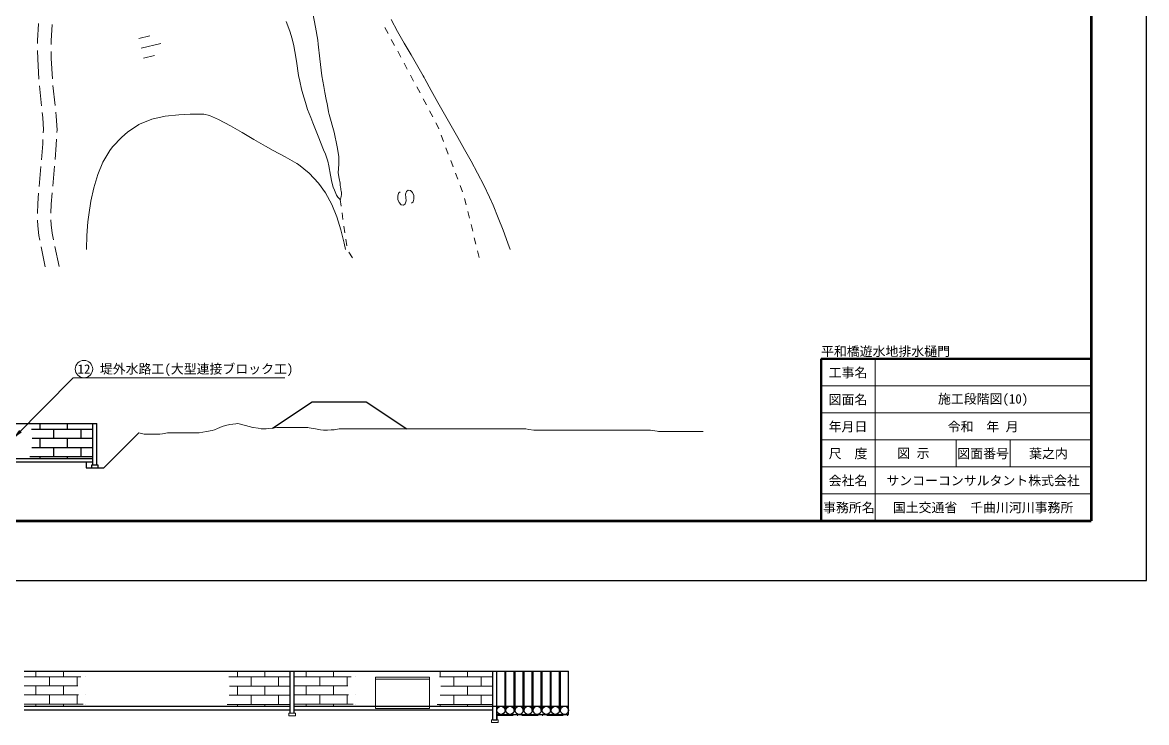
# Model space of a CAD drawing. Header units: millimetres. Extents: x -2078669 to -1085629, y -5987148 to 310365.
# Drawn here: x -1575689 to -1367638, y -3607782 to -3478154 of the extents above; entities that cross this region are included whole.
import ezdxf
from ezdxf.enums import TextEntityAlignment as Align

# ---------------------------------------------------------------- set-up
doc = ezdxf.new("R2010")
doc.units = ezdxf.units.MM
doc.header["$LTSCALE"] = 500
doc.linetypes.add('SXF_一点短鎖線', pattern=[9.25, 6, -1.5, 0.25, -1.5])
doc.layers.get('Defpoints').update_dxf_attribs({"color": 153})
for name, color, linetype, lineweight in [('D-BGD', 7, 'Continuous', 13), ('D-BYP-STR1', 2, 'Continuous', 13), ('D-BYP-STR2', 6, 'Continuous', 25), ('D-BYP-STR7', 2, 'Continuous', 13), ('D-BYP-STRA', 1, 'Continuous', 25), ('D-BYP-STRC', 1, 'Continuous', 13), ('D-STR', 1, 'Continuous', 25), ('D-TTL', 2, 'Continuous', 140), ('D-TTL-FRAM', 2, 'Continuous', 50), ('D-TTL-LINE', 7, 'Continuous', 13), ('D-TTL-TXT', 7, 'Continuous', 13)]:
    doc.layers.add(name, color=color, linetype=linetype, lineweight=lineweight)
doc.styles.add('MS ゴシック', font='MS Gothic.ttf')
doc.dimstyles.new('DIM-500-F', dxfattribs={"dimscale": 500, "dimtxt": 3.5, "dimasz": 2.5, "dimexe": 0, "dimexo": 2, "dimgap": 0.8, "dimtad": 1, "dimdec": 0, "dimzin": 0, "dimdsep": 46, "dimtxsty": 'MS ゴシック', "dimblk": 'OPEN', "dimcen": 0.1, "dimclrd": 256, "dimclre": 256, "dimclrt": 256, "dimaunit": 1, "dimadec": 4, "dimazin": 0, "dimtfac": 1, "dimtdec": 0, "dimtmove": 2, "dimatfit": 3, "dimldrblk": 'OPEN', "dimfxl": 1, "dimtolj": 1, "dimtzin": 0, "dimlwd": -1, "dimlwe": -1, "dimarcsym": 2})

# ---------------------------------------------------------------- blocks, each defined once
blk = doc.blocks.new('河川平面')
at = {"layer": 'D-BGD', "linetype": 'Continuous'}
for p, q in [((1756797, -2831620), (1758837, -2831125)), ((1802360, -2829583, 361282), (1802950, -2830685, 361295)), ((1757239, -2833442), (1760883, -2832556)), ((1803541, -2831786, 361308), (1804131, -2832888, 361321)), ((1738076, -2833820, 361280), (1738122, -2835393, 361270)), ((1738122, -2835393, 361270), (1738324, -2839134, 361422)), ((1740579, -2834009, 361279), (1740617, -2835327, 361270)), ((1740617, -2835327, 361270), (1740817, -2839069, 361427)), ((1757681, -2835265), (1759722, -2834769)), ((1804722, -2833990, 361334), (1805312, -2835092, 361348)), ((1805902, -2836192, 361361), (1806493, -2837294, 361374)), ((1807083, -2838396, 361387), (1807674, -2839498, 361400)), ((1738408, -2840380, 361482), (1738805, -2844099, 361741)), ((1740909, -2840313, 361492), (1741311, -2844032, 361751)), ((1808264, -2840600, 361413), (1808855, -2841701, 361426)), ((1809445, -2842803, 361439), (1810036, -2843904, 361452)), ((1810626, -2845006, 361466), (1811217, -2846108, 361479)), ((1812780, -2849507, 361550), (1813218, -2850677, 361586)), ((1813657, -2851846, 361622), (1814096, -2853017, 361658)), ((1814534, -2854187, 361694), (1814972, -2855357, 361730)), ((1738678, -2855308, 361736), (1738369, -2859043, 361608)), ((1741194, -2855242, 361744), (1740885, -2858977, 361615)), ((1815410, -2856527, 361767), (1815849, -2857697, 361803)), ((1816288, -2858867, 361839), (1816726, -2860037, 361875)), ((1794073, -2861464, 360360), (1794245, -2862686, 360553)), ((1817121, -2861220, 361902), (1817418, -2862435, 361906)), ((1794419, -2863910, 360747), (1794591, -2865132, 360940)), ((1817716, -2863649, 361911), (1818013, -2864863, 361916)), ((1794764, -2866355, 361134), (1794938, -2867577, 361327)), ((1818311, -2866077, 361921), (1818608, -2867291, 361926)), ((1795111, -2868800, 361521), (1795284, -2870023, 361714)), ((1818906, -2868505, 361930), (1819204, -2869719, 361935)), ((1738759, -2870218, 361508), (1739502, -2873892, 361625)), ((1741295, -2870146, 361520), (1742039, -2873819, 361637)), ((1819501, -2870934, 361940), (1819799, -2872147, 361945)), ((1795669, -2871170, 361825), (1796369, -2872205, 361814))]:
    blk.add_line(p, q, dxfattribs=at)
at = {"layer": 'D-BGD', "linetype": 'Continuous', "elevation": 362000}
for points in [[(1825541, -2870692), (1825112, -2869490), (1824241, -2867132), (1823333, -2864799), (1822374, -2862495), (1821720, -2861023), (1820642, -2858765), (1819499, -2856540), (1818319, -2854339), (1817106, -2852154), (1815880, -2849973), (1814649, -2847800), (1813409, -2845623), (1812169, -2843445), (1810938, -2841273), (1809726, -2839088), (1809600, -2838866), (1809435, -2838551), (1808452, -2836810), (1807207, -2834641), (1805948, -2832476), (1804717, -2830303), (1803524, -2828106)], [(1747128, -2870692), (1747128, -2870593), (1747215, -2868094), (1747398, -2865569), (1747539, -2864301), (1747932, -2861770), (1748494, -2859267), (1749232, -2856820), (1750173, -2854500), (1751418, -2852355), (1751923, -2851677), (1753667, -2849887), (1754736, -2848991), (1756795, -2847556), (1756947, -2847471), (1759232, -2846547), (1761682, -2846017), (1764215, -2845743), (1766301, -2845627), (1768821, -2845657), (1769883, -2845875), (1771580, -2846597), (1773796, -2847778), (1775963, -2849024), (1778115, -2850296), (1780269, -2851545), (1781697, -2852332), (1783905, -2853508), (1786057, -2854780), (1786368, -2854982), (1788332, -2856561), (1790077, -2858382), (1791388, -2860174), (1792556, -2862357), (1793465, -2864667), (1794196, -2867048), (1794820, -2869494), (1795080, -2870692)]]:
    blk.add_lwpolyline(points, dxfattribs=at)
at = {"layer": 'D-BGD', "linetype": 'Continuous', "extrusion": (-0.220278, -0.022654, 0.975174), "elevation": 33645}
blk.add_lwpolyline([(2991814, 1484019), (2991865, 1484011), (2994923, 1483522), (2995521, 1483456)], dxfattribs=at)
at = {"layer": 'D-BGD', "linetype": 'Continuous', "extrusion": (-0.249354, -0.021817, 0.968167), "elevation": -22416}
blk.add_lwpolyline([(2969973, 1530653), (2972973, 1530214), (2973688, 1530146)], dxfattribs=at)
at = {"layer": 'D-BGD', "linetype": 'Continuous', "extrusion": (0.113222, 0.07213, 0.990948), "elevation": 357987}
blk.add_lwpolyline([(-3374796, 50249), (-3375580, 50309), (-3376033, 50405)], dxfattribs=at)
at = {"layer": 'D-BGD', "linetype": 'Continuous', "extrusion": (-0.628438, 0.025205, 0.777451), "elevation": -884962}
blk.add_lwpolyline([(2778176, 1669315), (2779231, 1669298), (2781921, 1669150)], dxfattribs=at)
at = {"layer": 'D-BGD', "linetype": 'Continuous', "extrusion": (-0.651465, 0.02741, 0.758184), "elevation": -936691}
blk.add_lwpolyline([(2774699, 1644179), (2775521, 1644166), (2778445, 1644011)], dxfattribs=at)
at = {"layer": 'D-BGD', "linetype": 'Continuous', "extrusion": (-0.447269, 0.005947, 0.89438), "elevation": -471106}
blk.add_lwpolyline([(2836925, 1750275), (2838798, 1750130), (2840669, 1750076)], dxfattribs=at)
at = {"layer": 'D-BGD', "linetype": 'Continuous', "extrusion": (-0.428174, 0.004492, 0.903685), "elevation": -431459}
blk.add_lwpolyline([(2841803, 1754971), (2843895, 1754803), (2845545, 1754749)], dxfattribs=at)
at = {"layer": 'D-BGD', "linetype": 'Continuous'}
for points in [[(1806235, -2861073), (1806286, -2861704), (1806126, -2862213), (1805801, -2862465), (1805398, -2862391), (1805023, -2862010), (1804778, -2861427), (1804728, -2860796), (1804886, -2860286), (1805211, -2860036)], [(1807260, -2862110), (1807585, -2861860), (1807743, -2861350), (1807693, -2860719), (1807448, -2860135), (1807073, -2859755), (1806670, -2859681), (1806344, -2859932), (1806185, -2860442), (1806235, -2861073)]]:
    blk.add_lwpolyline(points, dxfattribs=at)
for points in [[(1789006, -2826936, 360450), (1789487, -2829530, 360450), (1789931, -2831908, 360450), (1790016, -2832683, 360460), (1790342, -2835386, 360490), (1790680, -2838510, 360550), (1791045, -2840484, 360570), (1791253, -2841607, 360580), (1791495, -2842911, 360600), (1791646, -2843713, 360600), (1791768, -2844383, 360580), (1791922, -2845198, 360550), (1792015, -2845679, 360530), (1792984, -2848969, 360510), (1793520, -2851711, 360490), (1793844, -2853454, 360390), (1793802, -2854872, 360390), (1793691, -2856469, 360420), (1793893, -2857542, 360420), (1794048, -2858416, 360380), (1794094, -2858777, 360370), (1794127, -2859142, 360370), (1794182, -2859427, 360370), (1794215, -2859631, 360370), (1794275, -2859908, 360370), (1794306, -2860075, 360370), (1794309, -2860331, 360370), (1794317, -2860497, 360370), (1794263, -2860892, 360360), (1794214, -2861118, 360360), (1794150, -2861370, 360360), (1794073, -2861464, 360360), (1793819, -2861203, 360370), (1793626, -2860976, 360380), (1793405, -2860619, 360400), (1793256, -2860337, 360410), (1793012, -2859677, 360420), (1792796, -2859150, 360430), (1792544, -2858244, 360480), (1792292, -2856957, 360490), (1791991, -2855192, 360500), (1791799, -2854343, 360510), (1791372, -2853060, 360510), (1790998, -2852245, 360520), (1790017, -2849697, 360530), (1789030, -2847261, 360530), (1788675, -2846273, 360530), (1788056, -2844741, 360550), (1787670, -2843446, 360580), (1787178, -2841894, 360630), (1786928, -2841024, 360670), (1786585, -2839535, 360690), (1786390, -2838489, 360710), (1785969, -2835790, 360710), (1785699, -2834032, 360670), (1785498, -2832958, 360630), (1785197, -2831655, 360580), (1784769, -2830233, 360560), (1784109, -2828492, 360560)], [(1738938, -2845339, 361828), (1739034, -2846228, 361890), (1739164, -2848530, 361910), (1739134, -2849077, 361904)], [(1741446, -2845272, 361838), (1741527, -2846024, 361890), (1741669, -2848527, 361910), (1741643, -2849011, 361905)], [(1738057, -2865277, 361466), (1738108, -2866320, 361460), (1738324, -2868070, 361440), (1738511, -2868993, 361469)], [(1740554, -2865210, 361466), (1740598, -2866102, 361460), (1740794, -2867667, 361440), (1741048, -2868921, 361480)]]:
    blk.add_polyline3d(points, dxfattribs=at)
blk = doc.blocks.new('_Open')
at = {"color": 0, "linetype": 'ByBlock', "lineweight": -2}
for p, q in [((-1, 0.17), (0, 0)), ((-1, -0.17), (0, 0)), ((0, 0), (-1, 0))]:
    blk.add_line(p, q, dxfattribs=at)

msp = doc.modelspace()

# ---------------------------------------------------------------- hatches: boundary and pattern name
at = {"layer": 'D-BYP-STR1', "ltscale": 0.01}
h = msp.add_hatch(dxfattribs=at)
h.set_pattern_fill('AR-BRSTD', color=256, scale=25, angle=180)
h.set_pattern_definition([(180, (-3338504.1, -2054785.7), (-2e-13, -1693.545), []), (270, (-3338504, -2054785.7), (2540, -1693.545), [1693.545, -1693.545])])
edge = h.paths.add_edge_path()
edge.add_line((-1575375.7, -3604782.3), (-1564085.2, -3604782.3))
edge.add_arc((-1560984.6, -3601532.3), 4491.8, 133.652127, 226.347873, ccw=False)
edge.add_line((-1564085.2, -3598282.3), (-1575375.7, -3598282.3))
edge.add_line((-1575375.7, -3598282.3), (-1575375.7, -3604782.3))
at = {"layer": 'D-BYP-STR1'}
h = msp.add_hatch(dxfattribs=at)
h.set_pattern_fill('AR-BRSTD', color=256, scale=25)
h.set_pattern_definition([(3e-08, (178600.5, -1924428.5), (-1e-06, 1693.545), []), (90, (178600.5, -1924428.5), (-2540, 1693.545), [1693.545, -1693.545])])
edge = h.paths.add_edge_path()
edge.add_line((-1526125.7, -3604782.3), (-1537911.7, -3604782.3))
edge.add_arc((-1549567.5, -3601108.5), 12221, 342.505867, 373.371348)
edge.add_line((-1537677.7, -3598282.3), (-1526125.7, -3598282.3))
edge.add_line((-1526125.7, -3598282.3), (-1526125.7, -3604782.3))
at = {"layer": 'D-BYP-STR1', "ltscale": 0.01}
h = msp.add_hatch(dxfattribs=at)
h.set_pattern_fill('AR-BRSTD', color=256, scale=25, angle=180)
h.set_pattern_definition([(180, (-3288504.1, -2054785.7), (-2e-13, -1693.545), []), (270, (-3288504, -2054785.7), (2540, -1693.545), [1693.545, -1693.545])])
edge = h.paths.add_edge_path()
edge.add_line((-1525375.7, -3604782.3), (-1514085.2, -3604782.3))
edge.add_arc((-1510984.6, -3601532.3), 4491.8, 133.652127, 226.347873, ccw=False)
edge.add_line((-1514085.2, -3598282.3), (-1525375.7, -3598282.3))
edge.add_line((-1525375.7, -3598282.3), (-1525375.7, -3604782.3))
at = {"layer": 'D-BYP-STR1'}
h = msp.add_hatch(dxfattribs=at)
h.set_pattern_fill('AR-BRSTD', color=256, scale=25)
h.set_pattern_definition([(3e-08, (216100.5, -1924428.5), (-1e-06, 1693.545), []), (90, (216100.5, -1924428.5), (-2540, 1693.545), [1693.545, -1693.545])])
edge = h.paths.add_edge_path()
edge.add_line((-1488625.7, -3604782.3), (-1499088.3, -3604782.3))
edge.add_arc((-1505284.1, -3601398.1), 7059.8, 331.355909, 386.189599)
edge.add_line((-1498949.1, -3598282.3), (-1488625.7, -3598282.3))
edge.add_line((-1488625.7, -3598282.3), (-1488625.7, -3604782.3))
at = {"layer": 'D-BYP-STRA'}
h = msp.add_hatch(dxfattribs=at)
h.set_pattern_fill('AR-BRSTD', color=256, scale=25)
h.set_pattern_definition([(3e-08, (142072.8, -1878545.8), (-1e-06, 1693.545), []), (90, (142072.8, -1878545.8), (-2540, 1693.545), [1693.545, -1693.545])])
edge = h.paths.add_edge_path()
edge.add_line((-1562653.4, -3558899.6), (-1574439.4, -3558899.6))
edge.add_arc((-1586095.2, -3555225.9), 12221, 342.505867, 373.371348)
edge.add_line((-1574205.4, -3552399.6), (-1562653.4, -3552399.6))
edge.add_line((-1562653.4, -3552399.6), (-1562653.4, -3558899.6))

# ---------------------------------------------------------------- linework, layer by layer
at = {"layer": 'D-BGD', "linetype": 'Continuous', "lineweight": 13, "elevation": 708000}
msp.add_lwpolyline([(-1449708.8, -3553899.6), (-1450290.5, -3553899.6), (-1450781, -3553899.6), (-1451443.9, -3553899.6), (-1452222.7, -3553899.6), (-1452799, -3553899.6), (-1453664.5, -3553899.6), (-1454834.2, -3553899.6), (-1455106.2, -3553899.6), (-1455307.5, -3553899.6), (-1456548, -3553899.6), (-1457010.8, -3553899.6), (-1457816, -3553899.6), (-1457989.7, -3553899.6), (-1458224.5, -3553858.9), (-1459431.5, -3553649.6), (-1460324.5, -3553649.6), (-1460873.2, -3553649.6), (-1461614.8, -3553649.6), (-1462315, -3553649.6), (-1462833, -3553649.6), (-1463756.7, -3553649.6), (-1465005.1, -3553649.6), (-1465198.5, -3553649.6), (-1465341.6, -3553649.6), (-1466640.2, -3553649.6), (-1467850.1, -3553649.6), (-1468082, -3553649.6), (-1468395.4, -3553649.6), (-1469523.7, -3553649.6), (-1470358.6, -3553649.6), (-1470965.5, -3553649.6), (-1471785.7, -3553649.6), (-1472407.2, -3553649.6), (-1472867.1, -3553649.6), (-1473849, -3553649.6), (-1475176, -3553649.6), (-1475290.7, -3553649.6), (-1475375.6, -3553649.6), (-1476732.5, -3553649.6), (-1477884.1, -3553649.6), (-1478174.2, -3553649.6), (-1478566.3, -3553649.6), (-1479616, -3553649.6), (-1480392.6, -3553649.6), (-1481057.7, -3553649.6), (-1481956.7, -3553493.8), (-1482499.5, -3553399.6), (-1482901.1, -3553399.6), (-1483941.2, -3553399.6), (-1485347, -3553399.6), (-1485383, -3553399.6), (-1485392.7, -3553399.6), (-1485409.6, -3553399.6), (-1486308.2, -3553399.6), (-1486824.7, -3553399.6), (-1487918.1, -3553399.6), (-1488266.5, -3553399.6), (-1488737.3, -3553399.6), (-1489708.2, -3553399.6), (-1490426.6, -3553399.6), (-1491150, -3553399.6), (-1492127.6, -3553399.6), (-1492591.7, -3553399.6), (-1492935.1, -3553399.6), (-1493632.6, -3553399.6), (-1494033.5, -3553399.6), (-1494548.2, -3553399.6), (-1495443.6, -3553399.6), (-1495475.2, -3553399.6), (-1495517.9, -3553399.6), (-1496917, -3553399.6), (-1497952.2, -3553399.6), (-1498358.7, -3553399.6), (-1498908.2, -3553399.6), (-1499800.5, -3553399.6), (-1500460.7, -3553399.6), (-1501242.2, -3553399.6), (-1502298.5, -3553399.6), (-1502684, -3553399.6), (-1502969.2, -3553399.6), (-1504125.7, -3553399.6), (-1505477.7, -3553399.6), (-1505567.5, -3553399.6), (-1505688.8, -3553399.6), (-1507009.2, -3553399.6), (-1507986.2, -3553399.6), (-1508451, -3553399.6), (-1509079.1, -3553399.6), (-1509892.7, -3553399.6), (-1510494.7, -3553399.6), (-1511334.5, -3553399.6), (-1512469.4, -3553399.6), (-1512776.2, -3553399.6), (-1512859.1, -3553399.6), (-1513003.2, -3553399.6), (-1513774.6, -3553399.6), (-1514218, -3553399.6), (-1515511.7, -3553399.6), (-1515659.7, -3553399.6), (-1515859.7, -3553399.6), (-1517101.5, -3553399.6), (-1518020.2, -3553558.9), (-1518543.2, -3553597.5), (-1519250, -3553649.6), (-1519985, -3553649.6), (-1520528.7, -3553555.3), (-1521426.7, -3553399.6), (-1522640.3, -3553189.2), (-1522868.5, -3553166.5), (-1523037.2, -3553149.6), (-1524310.2, -3553149.6), (-1525545.7, -3553149.6), (-1525752, -3553149.6), (-1526030.6, -3553149.6), (-1527193.7, -3553149.6), (-1528054.3, -3553149.6), (-1528635.5, -3553149.6), (-1529421, -3553285.8), (-1530077.2, -3553351.2), (-1530562.8, -3553399.6), (-1531170, -3553399.6), (-1531519, -3553399.6), (-1532085.5, -3553301.4), (-1532960.7, -3553149.6), (-1533001.1, -3553149.6), (-1533071.3, -3553130.5), (-1534402.4, -3552767), (-1535579.8, -3552445.5), (-1535844.2, -3552399.6), (-1536201.6, -3552461.6), (-1537285.9, -3552569.7), (-1538088.3, -3552788.8), (-1538727.7, -3552963.4), (-1539591.9, -3553349.2), (-1540169.4, -3553607), (-1540596.8, -3553723.7), (-1541611.2, -3553899.6), (-1542982.2, -3554137.4), (-1543052.9, -3554149.6), (-1543072.1, -3554149.6), (-1543105.3, -3554149.6), (-1543987.6, -3554149.6), (-1544494.7, -3554149.6), (-1545613.8, -3554149.6), (-1545936.4, -3554149.6), (-1546372.5, -3554149.6), (-1547378.2, -3554149.6), (-1548122.3, -3554149.6), (-1548819.9, -3554149.6), (-1549762.8, -3554313.1), (-1550261.7, -3554399.6), (-1550630.8, -3554399.6), (-1551703.4, -3554399.6), (-1553139.3, -3554399.6), (-1553145.2, -3554399), (-1553153.1, -3554396.9), (-1554133.1, -3554129.3)], dxfattribs=at)
at = {"layer": 'D-BYP-STR1', "ltscale": 5}
for p, q in [((-1510375.7, -3599782.3), (-1500375.7, -3599782.3)), ((-1510375.7, -3604782.3), (-1500375.7, -3604782.3)), ((-1510375.7, -3604782.3), (-1500375.7, -3604782.3))]:
    msp.add_line(p, q, dxfattribs=at)
at = {"layer": 'D-BYP-STR1', "linetype": 'SXF_一点短鎖線'}
msp.add_line((-1487875.7, -3606507.3, 0), (-1474625.7, -3606507.3, 0), dxfattribs=at)
at = {"layer": 'D-BYP-STR1', "ltscale": 5}
msp.add_lwpolyline([(-1510375.7, -3599407.3), (-1500375.7, -3599407.3), (-1500375.7, -3605157.3), (-1510375.7, -3605157.3)], close=True, dxfattribs=at)
at = {"layer": 'D-BYP-STR2'}
msp.add_line((-1529403.5, -3553282.8, 708000), (-1522078.7, -3548399.6, 708000), dxfattribs=at)
for points, elevation in [([(-1522078.7, -3548399.6), (-1512078.7, -3548399.6), (-1504578.7, -3553399.6)], 1593000), ([(-1563903.4, -3559524.6), (-1563903.4, -3559524.6), (-1563903.4, -3560649.6), (-1560653.4, -3560649.6), (-1554133.1, -3554129.3)], 708000)]:
    msp.add_lwpolyline(points, dxfattribs=dict(at, elevation=elevation))
at = {"layer": 'D-BYP-STR7'}
msp.add_lwpolyline([(-1526375.7, -3606532.3), (-1525125.7, -3606532.3), (-1525125.7, -3606032.3), (-1526375.7, -3606032.3)], close=True, dxfattribs=at)
at = {"layer": 'D-BYP-STR7', "elevation": 0}
msp.add_lwpolyline([(-1488875.7, -3607782.3), (-1487625.7, -3607782.3), (-1487625.7, -3607282.3), (-1488875.7, -3607282.3)], close=True, dxfattribs=at)
at = {"layer": 'D-BYP-STRA', "lineweight": 30}
for p, q in [((-1611903.4, -3552399.6, 708000), (-1561903.4, -3552399.6, 708000)), ((-1562653.4, -3560149.6, 708000), (-1562653.4, -3552399.6, 708000)), ((-1561903.4, -3560149.6, 708000), (-1561903.4, -3552399.6, 708000)), ((-1611903.4, -3558899.6, 708000), (-1562653.4, -3558899.6, 708000)), ((-1611903.4, -3559524.6, 708000), (-1562653.4, -3559524.6, 708000))]:
    msp.add_line(p, q, dxfattribs=at)
at = {"layer": 'D-BYP-STRA', "elevation": 708000}
msp.add_lwpolyline([(-1562903.4, -3560649.6), (-1561653.4, -3560649.6), (-1561653.4, -3560149.6), (-1562903.4, -3560149.6)], close=True, dxfattribs=at)
at = {"layer": 'D-BYP-STRC'}
msp.add_line((-1527101.2, -3543942.3, 363000), (-1566301.2, -3543942.3, 363000), dxfattribs=at)
msp.add_circle((-1564305.8, -3542332.3, 363000), 1610, dxfattribs=at)
at = {"layer": 'D-STR', "lineweight": 30}
for p, q in [((-1575375.7, -3598282.3), (-1474625.7, -3598282.3)), ((-1526125.7, -3606032.3), (-1526125.7, -3598282.3)), ((-1525375.7, -3606032.3), (-1525375.7, -3598282.3)), ((-1488625.7, -3607282.3, 0), (-1488625.7, -3598282.3, 0)), ((-1487875.7, -3607282.3, 0), (-1487875.7, -3598282.3, 0)), ((-1486375.7, -3605532.3, 0), (-1486375.7, -3598282.3)), ((-1486197.2, -3605532.3, 0), (-1486197.2, -3598282.3)), ((-1484697.2, -3605532.3, 0), (-1484697.2, -3598282.3)), ((-1484518.6, -3605532.3, 0), (-1484518.6, -3598282.3)), ((-1483018.6, -3605532.3, 0), (-1483018.6, -3598282.3)), ((-1482840, -3605532.3, 0), (-1482840, -3598282.3)), ((-1481340, -3605532.3, 0), (-1481340, -3598282.3)), ((-1481161.5, -3605532.3, 0), (-1481161.5, -3598282.3)), ((-1479661.5, -3605532.3, 0), (-1479661.5, -3598282.3)), ((-1479482.9, -3605532.3, 0), (-1479482.9, -3598282.3)), ((-1477982.9, -3605532.3, 0), (-1477982.9, -3598282.3)), ((-1477804.3, -3605532.3, 0), (-1477804.3, -3598282.3)), ((-1476304.3, -3605532.3, 0), (-1476304.3, -3598282.3)), ((-1476125.7, -3605532.3, 0), (-1476125.7, -3598282.3)), ((-1474625.7, -3606282.3, 0), (-1474625.7, -3598282.3, 0)), ((-1575375.7, -3604782.3), (-1526125.7, -3604782.3)), ((-1575375.7, -3605407.3), (-1526125.7, -3605407.3)), ((-1525375.7, -3604782.3), (-1474625.7, -3604782.3)), ((-1525375.7, -3605407.3), (-1488625.7, -3605407.3)), ((-1488625.7, -3607282.3, 0), (-1487875.7, -3607282.3, 0)), ((-1487875.7, -3606282.3, 0), (-1474625.7, -3606282.3, 0)), ((-1487875.7, -3606282.3, 0), (-1487875.7, -3607282.3, 0))]:
    msp.add_line(p, q, dxfattribs=at)
at = {"layer": 'D-STR', "ltscale": 0.01}
msp.add_line((-1488625.7, -3607282.3, 0), (-1487875.7, -3607282.3, 0), dxfattribs=at)
at = {"layer": 'D-STR', "lineweight": 30}
for centre in [(-1487125.7, -3605532.3, 0), (-1485447.2, -3605532.3, 0), (-1483768.6, -3605532.3, 0), (-1482090, -3605532.3, 0), (-1480411.5, -3605532.3, 0), (-1478732.9, -3605532.3, 0), (-1477054.3, -3605532.3, 0), (-1475375.7, -3605532.3, 0)]:
    msp.add_circle(centre, 750, dxfattribs=at)
at = {"layer": 'D-TTL'}
for p in [(-1377887.6, -3295452.3), (-1777887.6, -3570452.3)]:
    msp.add_line(p, (-1377887.6, -3570452.3), dxfattribs=at)
at = {"layer": 'D-TTL-FRAM'}
for p, q in [((-1427887.6, -3570452.3), (-1427887.6, -3540452.3)), ((-1427887.6, -3540452.3), (-1377887.6, -3540452.3))]:
    msp.add_line(p, q, dxfattribs=at)
at = {"layer": 'D-TTL-LINE'}
for p, q in [((-1417887.6, -3570452.3), (-1417887.6, -3540452.3)), ((-1427887.6, -3545452.3), (-1377887.6, -3545452.3)), ((-1427887.6, -3550452.3), (-1377887.6, -3550452.3)), ((-1427887.6, -3555452.3), (-1377887.6, -3555452.3)), ((-1402887.6, -3560452.3), (-1402887.6, -3555452.3)), ((-1392887.6, -3560452.3), (-1392887.6, -3555452.3)), ((-1427887.6, -3560452.3), (-1377887.6, -3560452.3)), ((-1427887.6, -3565452.3), (-1377887.6, -3565452.3))]:
    msp.add_line(p, q, dxfattribs=at)
at = {"layer": 'Defpoints', "color": 1}
msp.add_lwpolyline([(-1788137.6, -3581452.3), (-1367637.6, -3581452.3), (-1367637.6, -3284452.3), (-1788137.6, -3284452.3)], close=True, dxfattribs=at)

# ---------------------------------------------------------------- block references
at = {"layer": 'D-BGD'}
msp.add_blockref('河川平面', (-3310965.8, -649499.8), dxfattribs=at)

# ---------------------------------------------------------------- texts
at = {"layer": 'D-BYP-STRC', "style": 'MS ゴシック'}
msp.add_text('12', height=1750, dxfattribs=at).set_placement((-1564305.8, -3542332.3, 363000), align=Align.MIDDLE_CENTER)
msp.add_text('堤外水路工(大型連接ブロック工)', height=1750, dxfattribs=at).set_placement((-1561359.8, -3542296.5, 363000), align=Align.MIDDLE_LEFT)
at = {"layer": 'D-TTL-TXT', "style": 'MS ゴシック'}
msp.add_text('平和橋遊水地排水樋門', height=1750, dxfattribs=at).set_placement((-1427887.6, -3540452.3), align=Align.BOTTOM_LEFT)
for s, p in [('工事名', (-1422887.6, -3542952.3)), ('図面名', (-1422887.6, -3547952.3)), ('施工段階図(10)', (-1397887.6, -3547952.3)), ('年月日', (-1422887.6, -3552952.3)), ('令和  年 月', (-1397887.6, -3552952.3)), ('尺\u3000度', (-1422887.6, -3557952.3)), ('図 示', (-1410788.6, -3557952.3)), ('図面番号', (-1397887.6, -3557952.3)), ('葉之内', (-1385788.6, -3557952.3)), ('会社名', (-1422887.6, -3562952.3)), ('サンコーコンサルタント株式会社', (-1397887.6, -3562952.3)), ('事務所名', (-1422727, -3567952.3)), ('国土交通省\u3000千曲川河川事務所', (-1397887.6, -3567952.3))]:
    msp.add_text(s, height=1750, dxfattribs=at).set_placement(p, align=Align.MIDDLE)

# ---------------------------------------------------------------- leaders
at = {"layer": 'D-BYP-STRC'}
msp.add_leader([(-1576964.3, -3554743.6, 363000), (-1566301.2, -3543942.3, 363000)], dimstyle='DIM-500-F', override={"dimgap": 0.8, "dimtad": 0}, dxfattribs=at)

doc.saveas('drawing.dxf')
